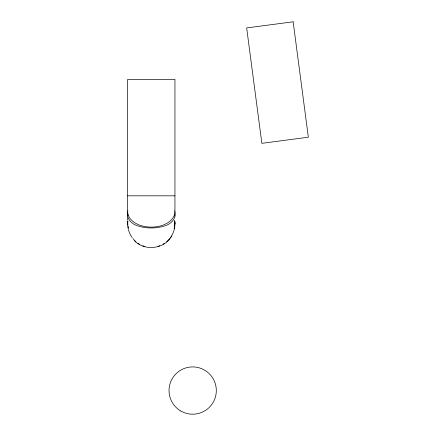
<?xml version="1.0" encoding="UTF-8"?>
<svg xmlns="http://www.w3.org/2000/svg" width="436" height="436" viewBox="0 0 436 436"><rect width="100%" height="100%" fill="white"/><g stroke="black" fill="none" stroke-linecap="round" stroke-linejoin="round"><path stroke-width="0.65" d="M127.655 223.706L127.922 220.894M174.138 228.867L174.945 222.889L174.585 220.229M174.678 210.757C177.223 218.649 170.302 224.905 163.124 226.371A23.871 12.072 0 0 1 139.476 226.371C132.293 224.905 125.372 218.649 127.922 210.757M174.945 212.054C174.602 218.605 168.77 222.927 163.124 225.101A23.871 15.385 0 0 1 139.476 225.101C133.83 222.932 127.999 218.605 127.655 212.054M127.655 216.136L127.977 214.91M171.779 236.001C164.459 249.016 145.003 251.512 134.577 240.852M127.655 195.819L174.945 195.819M174.623 214.91L174.945 216.136M127.655 222.889L127.922 224.878M128.102 226.208L128.369 228.202M174.945 211.177L174.945 79.412L127.655 79.412L127.655 211.177M174.945 222.889L174.945 223.706M127.655 217.569L127.655 220.104M174.814 221.237A23.648 23.648 0 0 1 174.291 229.232M174.138 229.827A23.648 23.648 0 0 1 170.432 237.598M169.675 238.59A23.648 23.648 0 0 1 166.661 241.68M164.688 243.195A23.648 23.648 0 0 1 163.124 244.182M159.767 245.779A23.648 23.648 0 0 1 158.012 246.378M144.589 246.378A23.648 23.648 0 0 1 142.828 245.779M139.476 244.182A23.648 23.648 0 0 1 137.912 243.195M135.939 241.68A23.648 23.648 0 0 1 132.925 238.59M132.168 237.598A23.648 23.648 0 0 1 128.462 229.827M128.309 229.232A23.648 23.648 0 0 1 127.781 221.237M293.15 21.8L246.667 27.92L261.862 143.33L308.345 137.209L293.15 21.8M180.847 411.034A23.648 23.648 0 0 0 216.316 390.552A23.648 23.648 0 0 0 180.847 370.077A23.648 23.648 0 0 0 180.847 411.034"/></g></svg>
